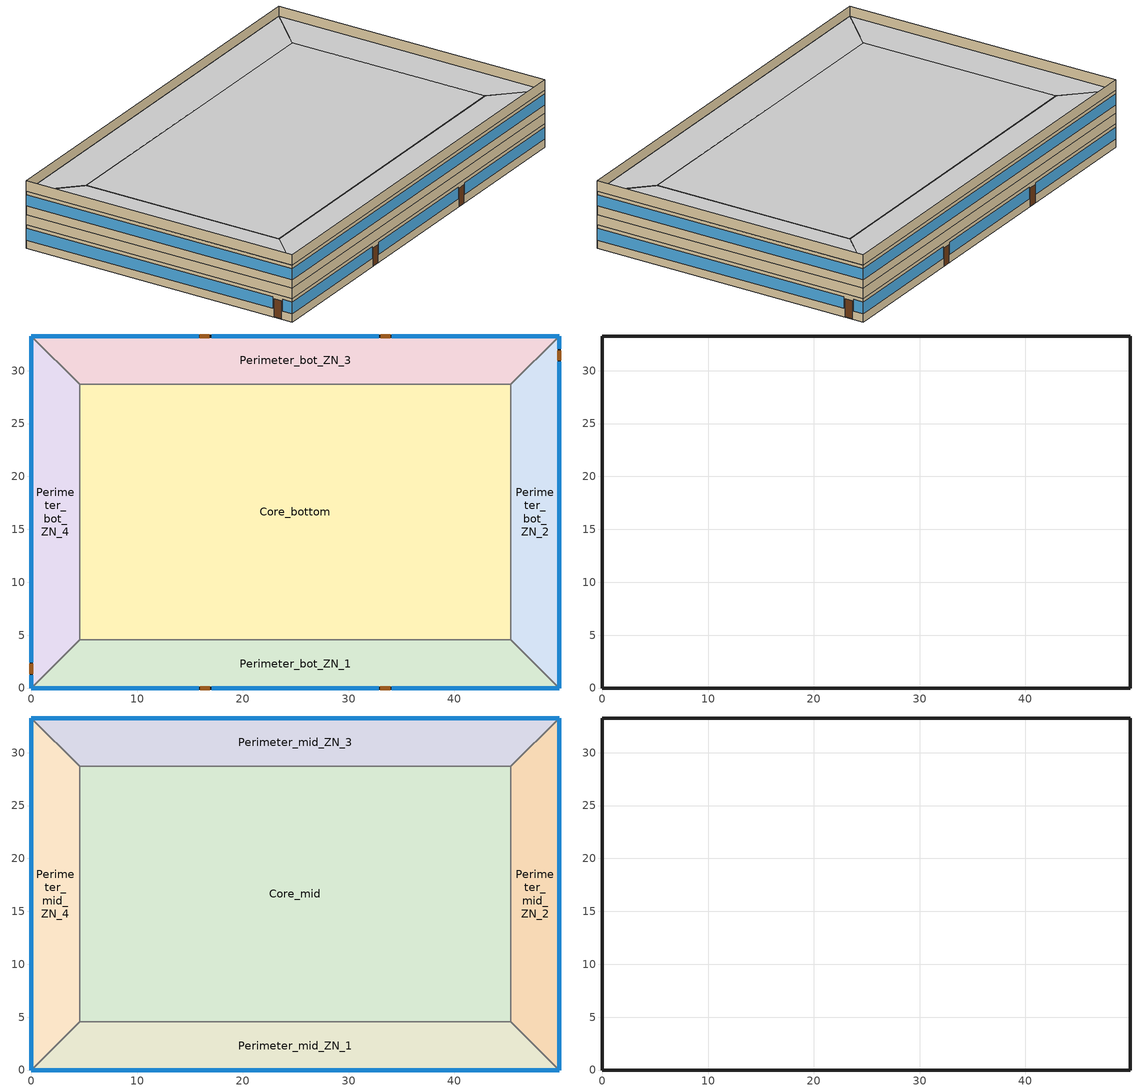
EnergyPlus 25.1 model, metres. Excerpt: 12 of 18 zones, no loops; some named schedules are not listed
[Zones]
Perimeter_bot_ZN_1
 floor ground (Perimeter_bot_ZN_1_Floor_Ffactor): 0,0 4.57,4.57 45.34,4.57 49.91,0 z0
 wall outside (nonres_ext_wall_grd): 0,0 49.91,0 z0:2.74
 wall to Perimeter_bot_ZN_2 (int_wall): 49.91,0 45.34,4.57 z0:2.74
 window (Window_U_0.424_SHGC_South_0.249): 0,0 15.82,0 / 17.04,0 32.87,0 / 34.09,0 49.91,0 z0.95:2.33
 door (Swinging Door_con): 15.98,0 16.9,0 / 33.01,0 33.93,0 z0:2.13
 ceiling to FirstFloor_Plenum (DropCeiling): 49.91,0 45.34,4.57 4.57,4.57 0,0 z2.74
Perimeter_bot_ZN_2
 floor ground (Perimeter_bot_ZN_2_Floor_Ffactor): 49.91,0 45.34,4.57 45.34,28.7 49.91,33.27 z0
 wall outside (nonres_ext_wall_grd): 49.91,0 49.91,33.27 z0:2.74
 wall to Perimeter_bot_ZN_3 (int_wall): 49.91,33.27 45.34,28.7 z0:2.74
 window (Window_U_0.424_SHGC_East_0.249): 49.91,0 49.91,30.84 / 49.91,32.05 49.91,33.27 z0.97:2.33
 door (Swinging Door_con): 49.91,30.99 49.91,31.9 z0:2.13
 ceiling to FirstFloor_Plenum (DropCeiling): 49.91,33.27 45.34,28.7 45.34,4.57 49.91,0 z2.74
Perimeter_bot_ZN_3
 floor ground (Perimeter_bot_ZN_3_Floor_Ffactor): 49.91,33.27 45.34,28.7 4.57,28.7 0,33.27 z0
 wall outside (nonres_ext_wall_grd): 49.91,33.27 0,33.27 z0:2.74
 wall to Perimeter_bot_ZN_4 (int_wall): 0,33.27 4.57,28.7 z0:2.74
 window (Window_U_0.424_SHGC_North_0.249): 49.91,33.27 34.09,33.27 / 32.87,33.27 17.04,33.27 / 15.82,33.27 0,33.27 z0.95:2.33
 door (Swinging Door_con): 33.94,33.27 33.03,33.27 / 16.84,33.27 15.93,33.27 z0:2.13
 ceiling to FirstFloor_Plenum (DropCeiling): 0,33.27 4.57,28.7 45.34,28.7 49.91,33.27 z2.74
Perimeter_bot_ZN_4
 floor ground (Perimeter_bot_ZN_4_Floor_Ffactor): 0,33.27 4.57,28.7 4.57,4.57 0,0 z0
 wall outside (nonres_ext_wall_grd): 0,33.27 0,0 z0:2.74
 wall to Perimeter_bot_ZN_1 (int_wall): 0,0 4.57,4.57 z0:2.74
 window (Window_U_0.424_SHGC_West_0.249): 0,33.27 0,2.44 / 0,1.22 0,0 z0.97:2.33
 door (Swinging Door_con): 0,2.28 0,1.37 z0:2.13
 ceiling to FirstFloor_Plenum (DropCeiling): 0,0 4.57,4.57 4.57,28.7 0,33.27 z2.74
Core_bottom
 floor adiabatic (Core_bot_ZN_5_Floor_Ffactor): 45.34,28.7 45.34,4.57 4.57,4.57 4.57,28.7 z0
 wall to Perimeter_bot_ZN_1 (int_wall): 4.57,4.57 45.34,4.57 z0:2.74
 wall to Perimeter_bot_ZN_2 (int_wall): 45.34,4.57 45.34,28.7 z0:2.74
 wall to Perimeter_bot_ZN_3 (int_wall): 45.34,28.7 4.57,28.7 z0:2.74
 wall to Perimeter_bot_ZN_4 (int_wall): 4.57,28.7 4.57,4.57 z0:2.74
 ceiling to FirstFloor_Plenum (DropCeiling): 4.57,28.7 4.57,4.57 45.34,4.57 45.34,28.7 z2.74
FirstFloor_Plenum
 wall outside (nonres_ext_wall_grd): 49.91,33.27 0,33.27 0,0 49.91,0 49.91,33.27 z2.74:3.96
Perimeter_mid_ZN_1
 floor to FirstFloor_Plenum (int_slab_floor): 0,0 4.57,4.57 45.34,4.57 49.91,0 z3.96
 wall outside (nonres_ext_wall_mid): 0,0 49.91,0 z3.96:6.71
 wall to Perimeter_mid_ZN_2 (int_wall): 49.91,0 45.34,4.57 z3.96:6.71
 window (Window_U_0.424_SHGC_South_0.249): 0,0 49.91,0 z4.98:6.29
 ceiling to MidFloor_Plenum (DropCeiling): 49.91,0 45.34,4.57 4.57,4.57 0,0 z6.71
Perimeter_mid_ZN_2
 floor to FirstFloor_Plenum (int_slab_floor): 49.91,0 45.34,4.57 45.34,28.7 49.91,33.27 z3.96
 wall outside (nonres_ext_wall_mid): 49.91,0 49.91,33.27 z3.96:6.71
 wall to Perimeter_mid_ZN_3 (int_wall): 49.91,33.27 45.34,28.7 z3.96:6.71
 window (Window_U_0.424_SHGC_East_0.249): 49.91,0 49.91,33.27 z4.98:6.29
 ceiling to MidFloor_Plenum (DropCeiling): 49.91,33.27 45.34,28.7 45.34,4.57 49.91,0 z6.71
Perimeter_mid_ZN_3
 floor to FirstFloor_Plenum (int_slab_floor): 49.91,33.27 45.34,28.7 4.57,28.7 0,33.27 z3.96
 wall outside (nonres_ext_wall_mid): 49.91,33.27 0,33.27 z3.96:6.71
 wall to Perimeter_mid_ZN_4 (int_wall): 0,33.27 4.57,28.7 z3.96:6.71
 window (Window_U_0.424_SHGC_North_0.249): 49.91,33.27 0,33.27 z4.98:6.29
 ceiling to MidFloor_Plenum (DropCeiling): 0,33.27 4.57,28.7 45.34,28.7 49.91,33.27 z6.71
Perimeter_mid_ZN_4
 floor to FirstFloor_Plenum (int_slab_floor): 0,33.27 4.57,28.7 4.57,4.57 0,0 z3.96
 wall outside (nonres_ext_wall_mid): 0,33.27 0,0 z3.96:6.71
 wall to Perimeter_mid_ZN_1 (int_wall): 0,0 4.57,4.57 z3.96:6.71
 window (Window_U_0.424_SHGC_West_0.249): 0,33.27 0,0 z4.98:6.29
 ceiling to MidFloor_Plenum (DropCeiling): 0,0 4.57,4.57 4.57,28.7 0,33.27 z6.71
Core_mid
 floor to FirstFloor_Plenum (int_slab_floor): 45.34,28.7 45.34,4.57 4.57,4.57 4.57,28.7 z3.96
 wall to Perimeter_mid_ZN_3 (int_wall): 45.34,28.7 4.57,28.7 z3.96:6.71
 wall to Perimeter_mid_ZN_2 (int_wall): 45.34,4.57 45.34,28.7 z3.96:6.71
 wall to Perimeter_mid_ZN_1 (int_wall): 4.57,4.57 45.34,4.57 z3.96:6.71
 wall to Perimeter_mid_ZN_4 (int_wall): 4.57,28.7 4.57,4.57 z3.96:6.71
 ceiling to MidFloor_Plenum (DropCeiling): 4.57,28.7 4.57,4.57 45.34,4.57 45.34,28.7 z6.71
MidFloor_Plenum
 wall outside (nonres_ext_wall_mid): 49.91,33.27 0,33.27 0,0 49.91,0 49.91,33.27 z6.71:7.92
[Building]
OfficeMedium: North Axis=0; Terrain=City; Loads Convergence Tolerance Value=0.04; Temperature Convergence Tolerance Value=0.2; Solar Distribution=FullInteriorAndExterior; Maximum Number of Warmup Days=25; Minimum Number of Warmup Days=6
[Site:Location]
Atlanta-Hartsfield.Jackson.Intl.AP_GA_USA WMO=722190: Latitude=33.64; Longitude=-84.43; Time Zone=-5; Elevation=313
[SizingPeriod:DesignDay] Day of Month=21; DryBulb Temperature Range Modifier Type=DefaultMultipliers; Humidity Condition Type=Wetbulb; Barometric Pressure=97621; Rain Indicator=No; Snow Indicator=No; Daylight Saving Time Indicator=No
Name | Month | Day Type | Maximum DryBulb Temperature | Daily DryBulb Temperature Range | Wetbulb or DewPoint at Maximum DryBulb | Wind Speed | Wind Direction | Solar Model Indicator | Sky Clearness | ASHRAE Clear Sky Optical Depth for Beam Irradiance taub | ASHRAE Clear Sky Optical Depth for Diffuse Irradiance taud
Atlanta-Hartsfield.Jackson.Intl.AP_GA_USA Ann Htg 99.6% Condns DB | 1 | WinterDesignDay | -6.3 | 0 | -6.3 | 5.3 | 320 | ASHRAEClearSky | 0
Atlanta-Hartsfield.Jackson.Intl.AP_GA_USA Ann Clg .4% Condns DB=>MWB | 7 | SummerDesignDay | 34.4 | 9.5 | 23.5 | 4 | 300 | ASHRAETau |  | 0.556 | 1.779
[Site:GroundTemperature:FCfactorMethod]
January Ground Temperature=16; February Ground Temperature=11.9; March Ground Temperature=7.7; April Ground Temperature=4; May Ground Temperature=7.9; June Ground Temperature=13.8; July Ground Temperature=17.2; August Ground Temperature=20.8; September Ground Temperature=24.8; October Ground Temperature=26.1; November Ground Temperature=26.5; December Ground Temperature=22.5
[Site:WaterMainsTemperature]
Calculation Method=Correlation; Annual Average Outdoor Air Temperature=16.6; Maximum Difference In Monthly Average Outdoor Air Temperatures=22.5
[Material]
Name | Roughness | Thickness | Conductivity | Density | Specific Heat | Thermal Absorptance | Solar Absorptance | Visible Absorptance
Std Wood 6inch | MediumSmooth | 0.15 | 0.12 | 540 | 1210 | 0.9 | 0.7 | 0.7
AC02 Acoustic Ceiling | MediumSmooth | 0.0127 | 0.057 | 288 | 1339 | 0.9 | 0.7 | 0.2
F07 25mm stucco | Smooth | 0.0254 | 0.72 | 1856 | 840 | 0.9 | 0.7 | 0.7
G01 13mm gypsum board | Smooth | 0.0127 | 0.16 | 800 | 1090 | 0.9 | 0.7 | 0.5
G01 16mm gypsum board | MediumSmooth | 0.0159 | 0.16 | 800 | 1090
100mm Normalweight concrete floor | MediumRough | 0.1016 | 2.31 | 2322 | 832
[Material:NoMass] Thermal Absorptance=0.9; Solar Absorptance=0.7
Name | Roughness | Thermal Resistance | Visible Absorptance
Opaque Door panel_con | MediumRough | 0.475973 | 0.7
CP02 CARPET PAD | VeryRough | 0.21648 | 0.8
Nonres_Exterior_Wall_Insulation_grd | MediumSmooth | 0.805216 | 0.7
Nonres_Exterior_Wall_Insulation_mid | MediumSmooth | 0.820572 | 0.7
[WindowMaterial:SimpleGlazingSystem] UFactor=2.40758; Solar Heat Gain Coefficient=0.249; Visible Transmittance=0.2739
Glazing Layer East; Glazing Layer South; Glazing Layer West; Glazing Layer North
[Construction]
Swinging Door_con: Opaque Door panel_con
InteriorFurnishings: Std Wood 6inch
DropCeiling: AC02 Acoustic Ceiling
int_wall: G01 13mm gypsum board, G01 13mm gypsum board
int_slab_floor: 100mm Normalweight concrete floor, CP02 CARPET PAD
nonres_ext_wall_grd: F07 25mm stucco, G01 16mm gypsum board, Nonres_Exterior_Wall_Insulation_grd, G01 16mm gypsum board
nonres_ext_wall_mid: F07 25mm stucco, G01 16mm gypsum board, Nonres_Exterior_Wall_Insulation_mid, G01 16mm gypsum board
Window_U_0.424_SHGC_East_0.249: Glazing Layer East
Window_U_0.424_SHGC_South_0.249: Glazing Layer South
Window_U_0.424_SHGC_West_0.249: Glazing Layer West
Window_U_0.424_SHGC_North_0.249: Glazing Layer North
[Construction:FfactorGroundFloor] FFactor=1.26363
Name | Area | PerimeterExposed
Perimeter_bot_ZN_1_Floor_Ffactor; Perimeter_bot_ZN_3_Floor_Ffactor | 207.338 | 49.911
Perimeter_bot_ZN_2_Floor_Ffactor | 131.262 | 33.2738
Perimeter_bot_ZN_4_Floor_Ffactor | 131.254 | 33.2738
Core_bot_ZN_5_Floor_Ffactor | 983.537 | 0
[Zone] Type=1; Multiplier=1; Volume=autocalculate; Floor Area=autocalculate
Name | Ceiling Height | Part of Total Floor Area
Core_bottom; Core_mid; Perimeter_bot_ZN_3; Perimeter_bot_ZN_2; Perimeter_bot_ZN_1; Perimeter_bot_ZN_4; Perimeter_mid_ZN_3; Perimeter_mid_ZN_2; Perimeter_mid_ZN_1; Perimeter_mid_ZN_4 | 2.7432 | YES
MidFloor_Plenum; FirstFloor_Plenum | 1.2192 | No
[InternalMass] Construction=InteriorFurnishings
Name | Zone or ZoneList | Surface Area
Core_bottom_InternalMass_1 | Core_bottom | 1967.077
Core_mid_InternalMass_1 | Core_mid | 1967.077
Perimeter_bot_ZN_3_InternalMass_1 | Perimeter_bot_ZN_3 | 414.675
Perimeter_bot_ZN_2_InternalMass_1 | Perimeter_bot_ZN_2 | 262.5073
Perimeter_bot_ZN_1_InternalMass_1 | Perimeter_bot_ZN_1 | 414.6723
Perimeter_bot_ZN_4_InternalMass_1 | Perimeter_bot_ZN_4 | 262.5056
Perimeter_mid_ZN_3_InternalMass_1 | Perimeter_mid_ZN_3 | 414.675
Perimeter_mid_ZN_2_InternalMass_1 | Perimeter_mid_ZN_2 | 262.5073
Perimeter_mid_ZN_1_InternalMass_1 | Perimeter_mid_ZN_1 | 414.6723
Perimeter_mid_ZN_4_InternalMass_1 | Perimeter_mid_ZN_4 | 262.5056
[People] Number of People Calculation Method=Area/Person; Floor Area per Person=18.5788; Fraction Radiant=0.3; Sensible Heat Fraction=AUTOCALCULATE; Activity Level Schedule=ACTIVITY_SCH; Enable ASHRAE 55 Comfort Warnings=No; Mean Radiant Temperature Calculation Type=EnclosureAveraged; Work Efficiency Schedule=WORK_EFF_SCH; Clothing Insulation Calculation Method=ClothingInsulationSchedule; Clothing Insulation Schedule=CLOTHING_SCH; Air Velocity Schedule=AIR_VELO_SCH; Thermal Comfort Model 1 Type=FANGER
Name | Zone or ZoneList or Space or SpaceList | Number of People Schedule
Core_bottom | Core_bottom | BLDG_OCC_SCH_wo_SB
Core_mid | Core_mid | BLDG_OCC_SCH_wo_SB
Perimeter_bot_ZN_3 | Perimeter_bot_ZN_3 | BLDG_OCC_SCH_wo_SB
Perimeter_bot_ZN_2 | Perimeter_bot_ZN_2 | BLDG_OCC_SCH_wo_SB
Perimeter_bot_ZN_1 | Perimeter_bot_ZN_1 | BLDG_OCC_SCH_wo_SB
Perimeter_bot_ZN_4 | Perimeter_bot_ZN_4 | BLDG_OCC_SCH_wo_SB
Perimeter_mid_ZN_3 | Perimeter_mid_ZN_3 | BLDG_OCC_SCH_wo_SB
Perimeter_mid_ZN_2 | Perimeter_mid_ZN_2 | BLDG_OCC_SCH_w_SB
Perimeter_mid_ZN_1 | Perimeter_mid_ZN_1 | BLDG_OCC_SCH_wo_SB
Perimeter_mid_ZN_4 | Perimeter_mid_ZN_4 | BLDG_OCC_SCH_wo_SB
[Lights] Schedule=ltg_sch_office; Design Level Calculation Method=Watts/Area; Watts per Floor Area=5.803983; Return Air Fraction=0; Fraction Radiant=0.7; Fraction Visible=0.2; Fraction Replaceable=1; EndUse Subcategory=LightsWired; Return Air Fraction Calculated from Plenum Temperature=No
Name | Zone or ZoneList or Space or SpaceList
Core_bottom_Lights | Core_bottom
Core_mid_Lights | Core_mid
Perimeter_bot_ZN_3_Lights | Perimeter_bot_ZN_3
Perimeter_bot_ZN_2_Lights | Perimeter_bot_ZN_2
Perimeter_bot_ZN_1_Lights | Perimeter_bot_ZN_1
Perimeter_bot_ZN_4_Lights | Perimeter_bot_ZN_4
Perimeter_mid_ZN_3_Lights | Perimeter_mid_ZN_3
Perimeter_mid_ZN_2_Lights | Perimeter_mid_ZN_2
Perimeter_mid_ZN_1_Lights | Perimeter_mid_ZN_1
Perimeter_mid_ZN_4_Lights | Perimeter_mid_ZN_4
[ElectricEquipment] Design Level Calculation Method=EquipmentLevel; Fraction Latent=0; Fraction Radiant=0.5; Fraction Lost=0
Name | Zone or ZoneList or Space or SpaceList | Schedule | Design Level | EndUse Subcategory
Core_bottom_MiscPlug_Equip | Core_bottom | BLDG_EQUIP_SCH | 7937.16 | MiscPlug
Core_mid_MiscPlug_Equip | Core_mid | BLDG_EQUIP_SCH | 7937.16 | MiscPlug
Perimeter_bot_ZN_3_MiscPlug_Equip | Perimeter_bot_ZN_3 | BLDG_EQUIP_SCH | 1673.21 | MiscPlug
Perimeter_bot_ZN_2_MiscPlug_Equip | Perimeter_bot_ZN_2 | BLDG_EQUIP_SCH | 1059.217 | MiscPlug
Perimeter_bot_ZN_1_MiscPlug_Equip | Perimeter_bot_ZN_1 | BLDG_EQUIP_SCH | 1673.2 | MiscPlug
Perimeter_bot_ZN_4_MiscPlug_Equip | Perimeter_bot_ZN_4 | BLDG_EQUIP_SCH | 1059.21 | MiscPlug
Perimeter_mid_ZN_3_MiscPlug_Equip | Perimeter_mid_ZN_3 | BLDG_EQUIP_SCH | 1673.21 | MiscPlug
Perimeter_mid_ZN_2_MiscPlug_Equip | Perimeter_mid_ZN_2 | BLDG_EQUIP_SCH | 1059.217 | MiscPlug
Perimeter_mid_ZN_1_MiscPlug_Equip | Perimeter_mid_ZN_1 | BLDG_EQUIP_SCH | 1673.2 | MiscPlug
Perimeter_mid_ZN_4_MiscPlug_Equip | Perimeter_mid_ZN_4 | BLDG_EQUIP_SCH | 1059.21 | MiscPlug
Core_bottom_Elevators_Equip | Core_bottom | BLDG_ELEVATORS | 8517.82 | ElevatorLift
Elevators_Lights_Fan | Core_bottom | ELEV_LIGHT_FAN_SCH_ADD_DF | 105.31 | ElevatorLightsFan
[Daylighting:Controls] Daylighting Method=SplitFlux; Availability Schedule=DaylightAvailSch; Lighting Control Type=Continuousoff; Minimum Input Power Fraction for Continuous or ContinuousOff Dimming Control=0.2; Minimum Light Output Fraction for Continuous or ContinuousOff Dimming Control=0.2; Number of Stepped Control Steps=3; Probability Lighting will be Reset When Needed in Manual Stepped Control=1; Maximum Allowable Discomfort Glare Index=22; Fraction of Lights Controlled by Reference Point 1=0.3835; Illuminance Setpoint at Reference Point 1=377; Fraction of Lights Controlled by Reference Point 2=0.1395; Illuminance Setpoint at Reference Point 2=377
Name | Zone or Space | Glare Calculation Daylighting Reference Point | Glare Calculation Azimuth Angle of View Direction Clockwise from Zone yAxis | Daylighting Reference Point 1 | Daylighting Reference Point 2
Perimeter_bot_ZN_1_DaylCtrl | Perimeter_bot_ZN_1 | Perimeter_bot_ZN_1_DaylRefPt1 | 180 | Perimeter_bot_ZN_1_DaylRefPt1 | Perimeter_bot_ZN_1_DaylRefPt2
Perimeter_bot_ZN_2_DaylCtrl | Perimeter_bot_ZN_2 | Perimeter_bot_ZN_2_DaylRefPt1 | 90 | Perimeter_bot_ZN_2_DaylRefPt1 | Perimeter_bot_ZN_2_DaylRefPt2
Perimeter_bot_ZN_3_DaylCtrl | Perimeter_bot_ZN_3 | Perimeter_bot_ZN_3_DaylRefPt1 | 0 | Perimeter_bot_ZN_3_DaylRefPt1 | Perimeter_bot_ZN_3_DaylRefPt2
Perimeter_bot_ZN_4_DaylCtrl | Perimeter_bot_ZN_4 | Perimeter_bot_ZN_4_DaylRefPt1 | 270 | Perimeter_bot_ZN_4_DaylRefPt1 | Perimeter_bot_ZN_4_DaylRefPt2
Perimeter_mid_ZN_1_DaylCtrl | Perimeter_mid_ZN_1 | Perimeter_mid_ZN_1_DaylRefPt1 | 180 | Perimeter_mid_ZN_1_DaylRefPt1 | Perimeter_mid_ZN_1_DaylRefPt2
Perimeter_mid_ZN_2_DaylCtrl | Perimeter_mid_ZN_2 | Perimeter_mid_ZN_2_DaylRefPt1 | 90 | Perimeter_mid_ZN_2_DaylRefPt1 | Perimeter_mid_ZN_2_DaylRefPt2
Perimeter_mid_ZN_3_DaylCtrl | Perimeter_mid_ZN_3 | Perimeter_mid_ZN_3_DaylRefPt1 | 0 | Perimeter_mid_ZN_3_DaylRefPt1 | Perimeter_mid_ZN_3_DaylRefPt2
Perimeter_mid_ZN_4_DaylCtrl | Perimeter_mid_ZN_4 | Perimeter_mid_ZN_4_DaylRefPt1 | 270 | Perimeter_mid_ZN_4_DaylRefPt1 | Perimeter_mid_ZN_4_DaylRefPt2
[ZoneInfiltration:DesignFlowRate] Temperature Term Coefficient=0; Velocity Squared Term Coefficient=0
Name | Zone or ZoneList or Space or SpaceList | Schedule | Design Flow Rate Calculation Method | Design Flow Rate | Flow Rate per Exterior Surface Area | Constant Term Coefficient | Velocity Term Coefficient
Perimeter_bot_ZN_3_Infiltration | Perimeter_bot_ZN_3 | INFIL_SCH_PNNL | Flow/ExteriorWallArea | 0 | 0.000569572 | 0 | 0.224
Perimeter_bot_ZN_2_Infiltration | Perimeter_bot_ZN_2 | INFIL_SCH_PNNL | Flow/ExteriorWallArea | 0 | 0.000569572 | 0 | 0.224
Perimeter_bot_ZN_1_Infiltration | Perimeter_bot_ZN_1 | INFIL_SCH_PNNL | Flow/ExteriorWallArea | 0 | 0.000569572 | 0 | 0.224
Perimeter_bot_ZN_1_Door_Infiltration | Perimeter_bot_ZN_1 | INFIL_Door_Opening_SCH | Flow/Zone | 0.67866 |  | 1 | 0
Perimeter_bot_ZN_4_Infiltration | Perimeter_bot_ZN_4 | INFIL_SCH_PNNL | Flow/ExteriorWallArea | 0 | 0.000569572 | 0 | 0.224
Perimeter_mid_ZN_3_Infiltration | Perimeter_mid_ZN_3 | INFIL_SCH_PNNL | Flow/ExteriorWallArea | 0 | 0.000569572 | 0 | 0.224
Perimeter_mid_ZN_2_Infiltration | Perimeter_mid_ZN_2 | INFIL_SCH_PNNL | Flow/ExteriorWallArea | 0 | 0.000569572 | 0 | 0.224
Perimeter_mid_ZN_1_Infiltration | Perimeter_mid_ZN_1 | INFIL_SCH_PNNL | Flow/ExteriorWallArea | 0 | 0.000569572 | 0 | 0.224
Perimeter_mid_ZN_4_Infiltration | Perimeter_mid_ZN_4 | INFIL_SCH_PNNL | Flow/ExteriorWallArea | 0 | 0.000569572 | 0 | 0.224
FirstFloor_Plenum_Infiltration | FirstFloor_Plenum | INFIL_SCH_PNNL | Flow/ExteriorWallArea | 0 | 0.000569572 | 0 | 0.224
MidFloor_Plenum_Infiltration | MidFloor_Plenum | INFIL_SCH_PNNL | Flow/ExteriorWallArea | 0 | 0.000569572 | 0 | 0.224
[Exterior:Lights] Control Option=AstronomicalClock; EndUse Subcategory=General
Name | Schedule | Design Level
Exterior_Lights_a | Exterior_lighting_schedule_a | 542.49
Exterior_Lights_b | Exterior_lighting_schedule_b_2016 | 280.18
Exterior_Lights_c | Exterior_lighting_schedule_c_2016 | 3002.07
[AirLoopHVAC:ReturnPlenum]
Name | Zone
FirstFloor_Plenum_Return | FirstFloor_Plenum
MidFloor_Plenum_Return | MidFloor_Plenum
[EnergyManagementSystem:Sensor]
Name | OutputVariable or OutputMeter | OutputVariable or OutputMeter Index Key
Facility_Int_LTG | InteriorLights:Electricity
OAT | Site Outdoor Air Drybulb Temperature | Environment
[EnergyManagementSystem:Actuator]
Name | Actuated Component Unique | Actuated Component Type | Actuated Component Control Type
Core_bottom_Light_Actuator | Core_bottom_lights | Lights | Electricity Rate
Core_mid_Light_Actuator | Core_mid_lights | Lights | Electricity Rate
Core_top_Light_Actuator | Core_top_lights | Lights | Electricity Rate
Perimeter_top_ZN_3_Light_Actuator | Perimeter_top_ZN_3_lights | Lights | Electricity Rate
Perimeter_top_ZN_2_Light_Actuator | Perimeter_top_ZN_2_lights | Lights | Electricity Rate
Perimeter_top_ZN_1_Light_Actuator | Perimeter_top_ZN_1_lights | Lights | Electricity Rate
Perimeter_top_ZN_4_Light_Actuator | Perimeter_top_ZN_4_lights | Lights | Electricity Rate
Perimeter_bot_ZN_3_Light_Actuator | Perimeter_bot_ZN_3_lights | Lights | Electricity Rate
Perimeter_bot_ZN_2_Light_Actuator | Perimeter_bot_ZN_2_lights | Lights | Electricity Rate
Perimeter_bot_ZN_1_Light_Actuator | Perimeter_bot_ZN_1_lights | Lights | Electricity Rate
Perimeter_bot_ZN_4_Light_Actuator | Perimeter_bot_ZN_4_lights | Lights | Electricity Rate
Perimeter_mid_ZN_3_Light_Actuator | Perimeter_mid_ZN_3_lights | Lights | Electricity Rate
Perimeter_mid_ZN_2_Light_Actuator | Perimeter_mid_ZN_2_lights | Lights | Electricity Rate
Perimeter_mid_ZN_1_Light_Actuator | Perimeter_mid_ZN_1_lights | Lights | Electricity Rate
Perimeter_mid_ZN_4_Light_Actuator | Perimeter_mid_ZN_4_lights | Lights | Electricity Rate
pacu_vav_bot_MAX_OA_FRAC | VAV_BOT Max OA Fraction | Schedule:Constant | Schedule Value
pacu_vav_mid_MAX_OA_FRAC | VAV_MID Max OA Fraction | Schedule:Constant | Schedule Value
pacu_vav_top_MAX_OA_FRAC | VAV_TOP Max OA Fraction | Schedule:Constant | Schedule Value
CLGSETP_SCH_Actuator | CLGSETP_SCH_Yes_Optimum | Schedule:Compact | Schedule Value
CLGSETP_SCH_w_SB_Actuator | CLGSETP_SCH_Yes_Optimum_w_SB | Schedule:Compact | Schedule Value
HTGSETP_SCH_Actuator | HTGSETP_SCH_Yes_Optimum | Schedule:Compact | Schedule Value
HTGSETP_SCH_w_SB_Actuator | HTGSETP_SCH_Yes_Optimum_w_SB | Schedule:Compact | Schedule Value
[EnergyManagementSystem:ProgramCallingManager]
Transformer_Load_Prog_Manager: AfterPredictorAfterHVACManagers; Transformer_Load_Prog
SET_Core_bottom_Light_EMS_Program_Prog_Manager: BeginTimestepBeforePredictor; SET_Core_bottom_Light_EMS_Program
SET_Core_mid_Light_EMS_Program_Prog_Manager: BeginTimestepBeforePredictor; SET_Core_mid_Light_EMS_Program
SET_Core_top_Light_EMS_Program_Prog_Manager: BeginTimestepBeforePredictor; SET_Core_top_Light_EMS_Program
SET_Perimeter_top_ZN_3_Light_EMS_Program_Prog_Manager: BeginTimestepBeforePredictor; SET_Perimeter_top_ZN_3_Light_EMS_Program
SET_Perimeter_top_ZN_2_Light_EMS_Program_Prog_Manager: BeginTimestepBeforePredictor; SET_Perimeter_top_ZN_2_Light_EMS_Program
